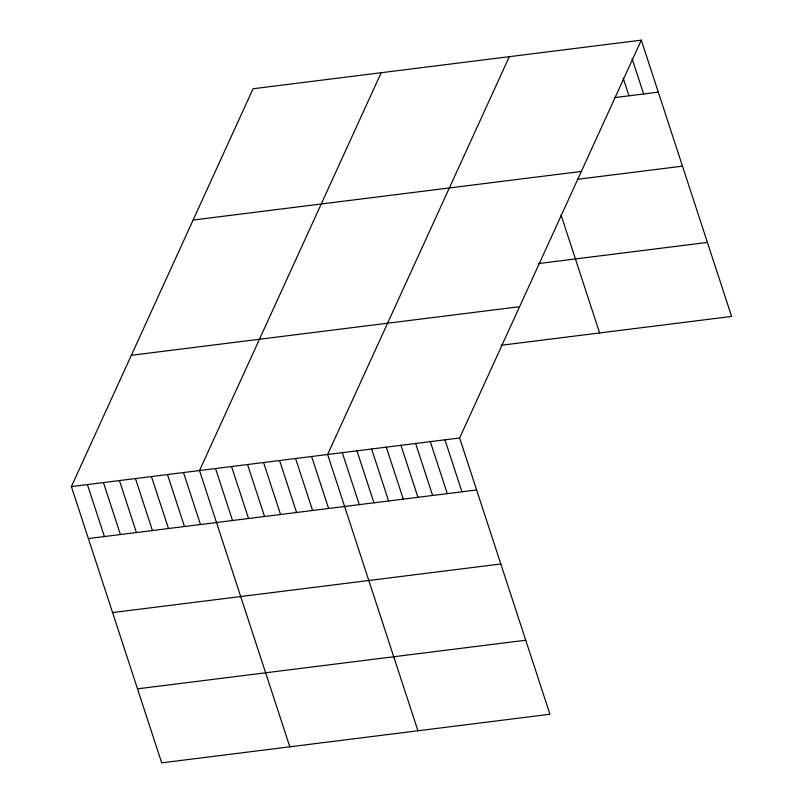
<?xml version="1.0" encoding="UTF-8"?>
<svg xmlns="http://www.w3.org/2000/svg" width="803" height="803" viewBox="0 0 803 803"><rect width="100%" height="100%" fill="white"/><g stroke="black" fill="none" stroke-linecap="round" stroke-linejoin="round"><path stroke-width="1.2" d="M641.306 40.15L459.627 437.976L549.935 714.248L161.694 762.85L71.397 486.568L253.065 88.752L641.306 40.15L731.603 316.432L501.052 345.29M381.184 72.712L199.515 470.538L289.813 746.81M509.303 56.672L327.624 454.498L417.931 730.77M614.295 97.645L658.299 92.144M193.121 220.032L581.352 171.43M577.377 179.31L682.49 166.151M538.462 263.565L707.413 242.416M131.351 355.287L519.581 306.696M71.397 486.568L459.627 437.976M88.39 538.562L476.621 489.96M112.581 612.579L500.811 563.977M137.504 688.833L525.734 640.232M632.041 58.529L643.635 93.981M623.168 78.092L628.96 95.808M561.066 215.033L599.61 332.954M444.962 439.813L461.956 491.797M430.298 441.64L447.291 493.634M415.633 443.477L432.626 495.471M400.958 445.314L417.951 497.308M386.293 447.151L403.287 499.145M371.628 448.987L388.622 500.982M356.964 450.824L373.957 502.819M342.299 452.661L359.292 504.655M311.614 456.505L328.608 508.49M295.594 458.503L312.588 510.497M279.585 460.51L296.578 512.505M263.575 462.518L280.558 514.502M247.555 464.515L264.548 516.51M231.545 466.523L248.539 518.517M215.525 468.53L232.519 520.525M183.496 472.535L200.489 524.53M167.486 474.543L184.479 526.537M151.466 476.55L168.459 528.535M135.456 478.558L152.45 530.542M119.436 480.555L136.43 532.55M103.426 482.563L120.42 534.557M87.407 484.57L104.4 536.555"/></g></svg>
